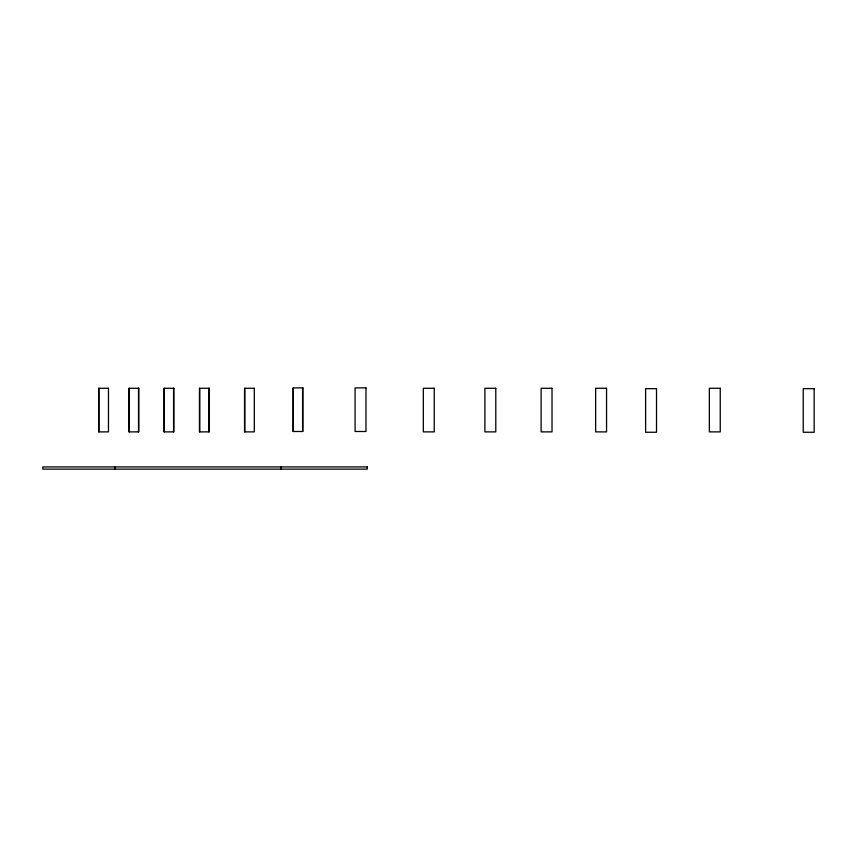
<?xml version="1.0" encoding="UTF-8"?>
<svg xmlns="http://www.w3.org/2000/svg" width="857" height="857" viewBox="0 0 857 857"><rect width="100%" height="100%" fill="white"/><g stroke="black" fill="none" stroke-linecap="round" stroke-linejoin="round"><path stroke-width="1.29" d="M302.596 387.878L302.596 431.489M293.319 387.878L293.319 431.489M281.192 466.915L281.192 469.122M281.075 466.915L281.075 469.122M244.781 388.275L244.781 431.885M209.001 388.275L209.001 431.885M199.724 388.275L199.724 431.885M173.564 388.275L173.564 431.885M164.287 388.275L164.287 431.885M138.513 388.275L138.513 431.885M129.225 388.275L129.225 431.885M114.806 466.915L114.806 469.122M98.93 388.275L98.93 431.885M302.853 387.878L293.062 387.878L293.062 431.489L302.853 431.489L302.853 387.878M365.982 387.878L355.077 387.878L355.077 431.489L365.982 431.489L365.982 387.878M108.464 388.275L98.673 388.275L98.673 431.885L108.464 431.885L108.464 388.275M138.759 388.275L128.978 388.275L128.978 431.885L138.759 431.885L138.759 388.275M173.821 388.275L164.03 388.275L164.03 431.885L173.821 431.885L173.821 388.275M209.258 388.275L199.467 388.275L199.467 431.885L209.258 431.885L209.258 388.275M254.315 388.275L244.534 388.275L244.534 431.885L254.315 431.885L254.315 388.275M434.242 388.275L423.337 388.275L423.337 431.885L434.242 431.885L434.242 388.275M495.796 388.275L484.901 388.275L484.901 431.885L495.796 431.885L495.796 388.275M552.015 388.275L541.121 388.275L541.121 431.885L552.015 431.885L552.015 388.275M606.552 388.275L595.647 388.275L595.647 431.885L606.552 431.885L606.552 388.275M720.244 388.275L709.339 388.275L709.339 431.885L720.244 431.885L720.244 388.275M656.516 388.66L645.61 388.66L645.61 432.26L656.516 432.26L656.516 388.66M814.15 388.66L803.245 388.66L803.245 432.26L814.15 432.26L814.15 388.66M367.267 466.915L42.85 466.915L42.85 469.122L367.267 469.122L367.267 466.915"/></g></svg>
